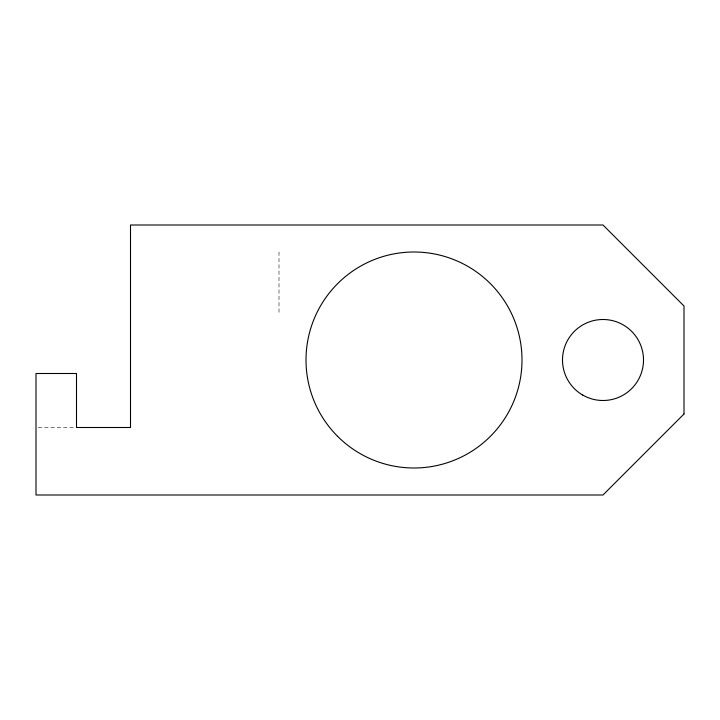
<?xml version="1.0" encoding="UTF-8"?>
<svg xmlns="http://www.w3.org/2000/svg" width="720" height="720" viewBox="0 0 720 720"><rect width="100%" height="100%" fill="white"/><g stroke="black" fill="none" stroke-linecap="round" stroke-linejoin="round"><path stroke-width="0.54" stroke-dasharray="3.6 2.7" d="M38.25 427.5L75.375 427.5M279 252L279 312.75"/><path stroke-width="1.08" d="M684 414L603 495L36 495L36 373.5L76.5 373.5L76.5 427.5L130.5 427.5L130.5 225L603 225L684 306L684 414M337.635 436.365A108 108 0 0 0 518.319 387.954A108 108 0 0 0 386.046 255.681A108 108 0 0 0 337.635 436.365M582.75 395.073A40.5 40.5 0 0 0 643.5 360A40.5 40.5 0 0 0 582.75 324.927A40.5 40.5 0 0 0 582.75 395.073"/></g></svg>
